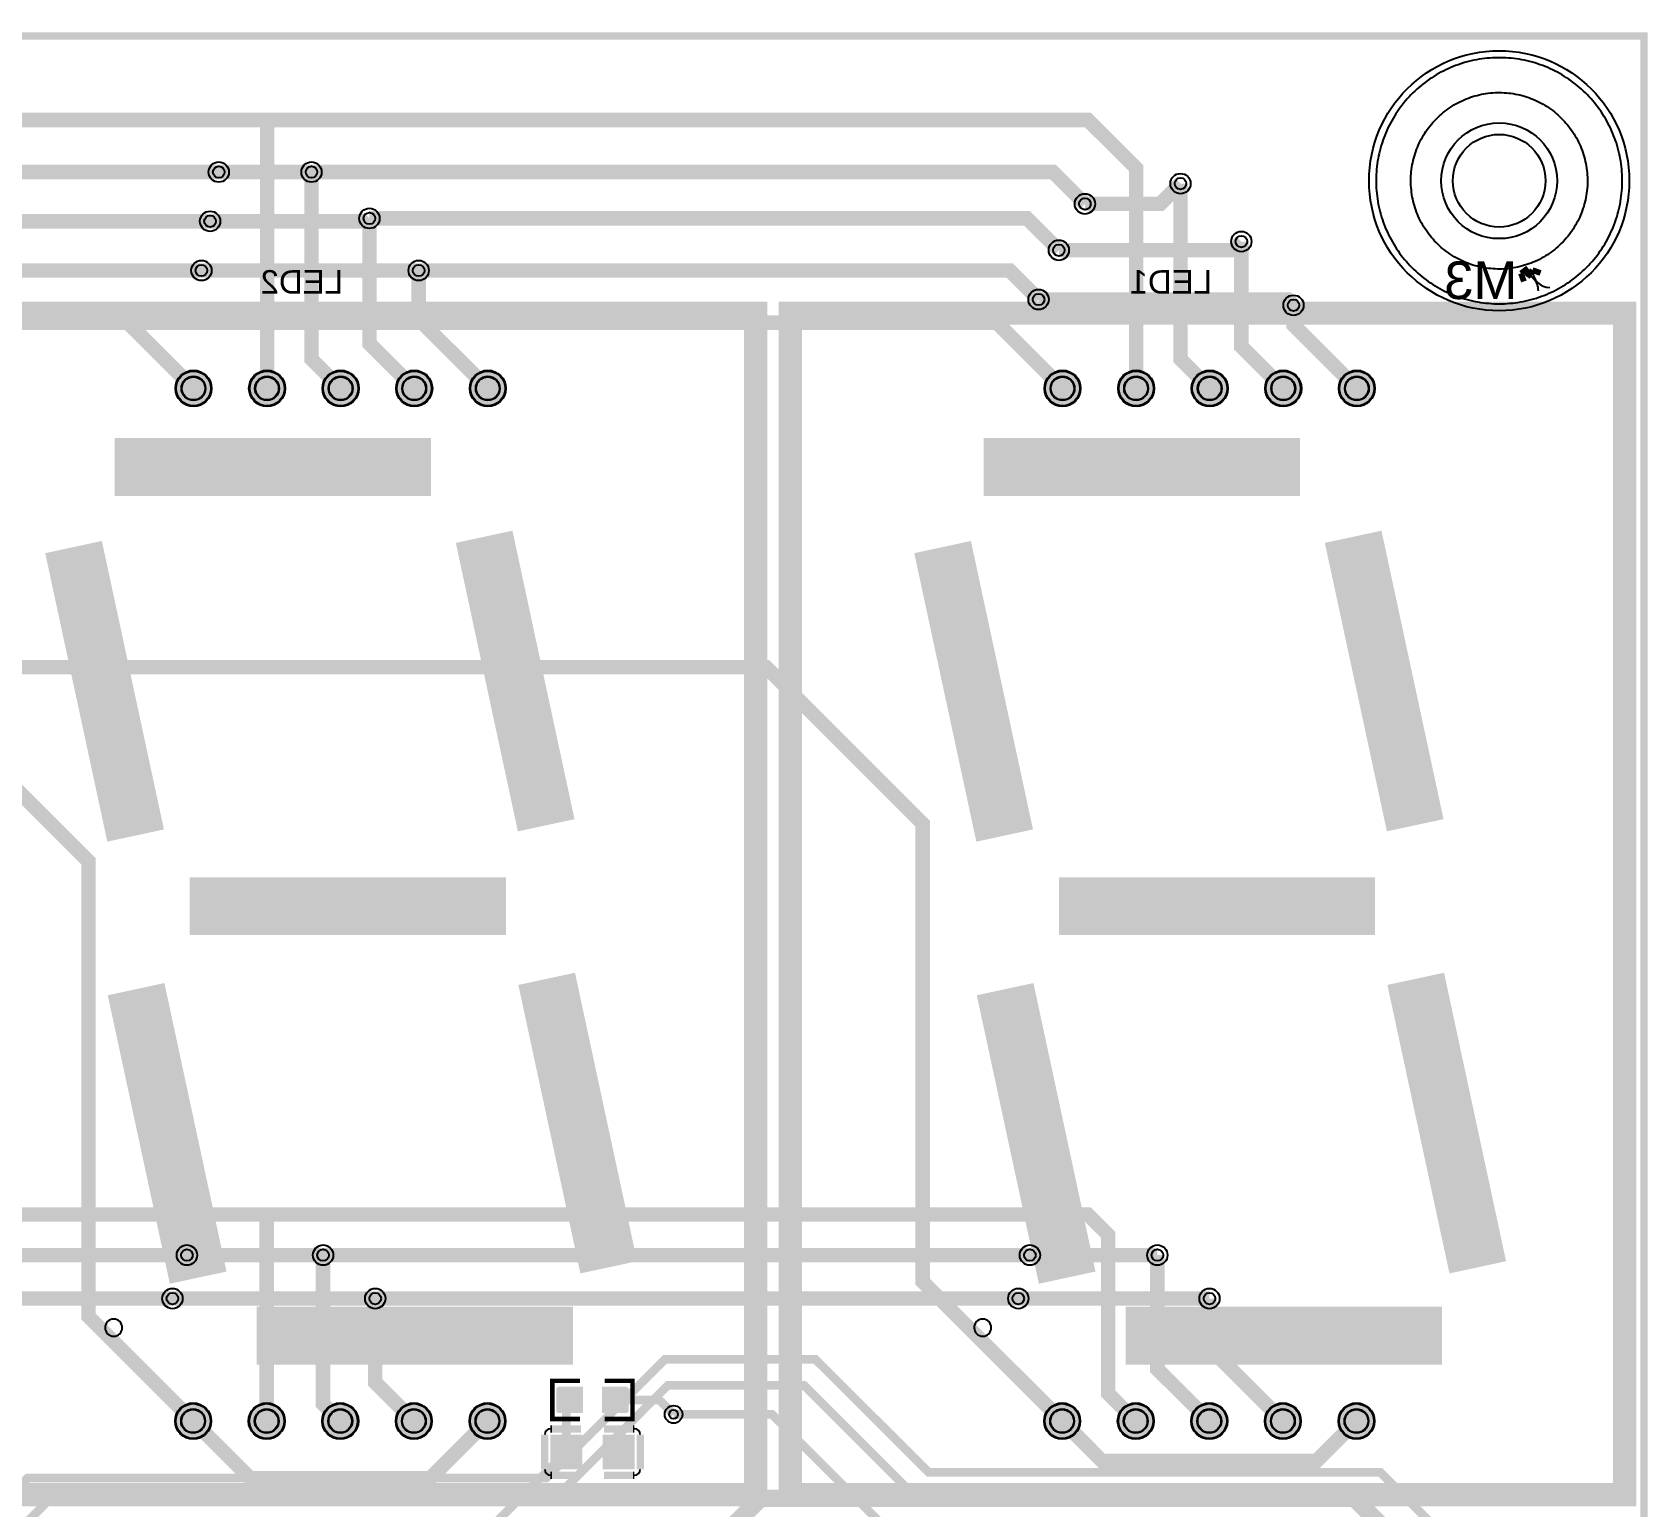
# Model space of a CAD drawing. Header units: millimetres. Extents: x -6 to 120, y -1 to 100.
# Drawn here: x 64.4 to 120.1, y 49.2 to 100.1 of the extents above; entities that cross this region are included whole.
import ezdxf

# ---------------------------------------------------------------- set-up
doc = ezdxf.new("R2010")
doc.units = ezdxf.units.MM
for name, color, linetype, true_color in [('BoardOutLine', 7, 'Continuous', 0xff00ff), ('BottomLayer', 7, 'Continuous', 0x0000ff), ('BottomSilkLayer', 7, 'Continuous', 0x66cc33), ('BottomSolderMaskLayer', 7, 'Continuous', 0xaa00ff), ('Hole', 7, 'Continuous', 0x222222), ('Multi-Layer', 7, 'Continuous', 0xc0c0c0), ('TopLayer', 7, 'Continuous', 0xff0000), ('TopPasteMaskLayer', 7, 'Continuous', 0x808080), ('TopSilkLayer', 7, 'Continuous', 0xffcc00), ('TopSolderMaskLayer', 7, 'Continuous', 0x800080)]:
    doc.layers.add(name, color=color, linetype=linetype, true_color=true_color)
doc.styles.get("Standard").update_dxf_attribs({"font": 'arial.ttf'})

msp = doc.modelspace()

# ---------------------------------------------------------------- hatches: boundary and pattern name
at = {"layer": 'BottomSolderMaskLayer'}
for points in [[(69.301, 87.83, 1), (70.552, 87.83, 1)], [(71.841, 87.83, 1), (73.092, 87.83, 1)], [(74.381, 87.83, 1), (75.632, 87.83, 1)], [(76.921, 87.83, 1), (78.172, 87.83, 1)], [(79.461, 87.83, 1), (80.712, 87.83, 1)], [(99.301, 87.83, 1), (100.552, 87.83, 1)], [(101.841, 87.83, 1), (103.092, 87.83, 1)], [(104.381, 87.83, 1), (105.632, 87.83, 1)], [(106.921, 87.83, 1), (108.172, 87.83, 1)], [(109.461, 87.83, 1), (110.712, 87.83, 1)], [(69.288, 52.17, 1), (70.539, 52.17, 1)], [(71.828, 52.17, 1), (73.079, 52.17, 1)], [(74.368, 52.17, 1), (75.619, 52.17, 1)], [(76.908, 52.17, 1), (78.159, 52.17, 1)], [(79.448, 52.17, 1), (80.699, 52.17, 1)], [(99.288, 52.17, 1), (100.539, 52.17, 1)], [(101.828, 52.17, 1), (103.079, 52.17, 1)], [(104.368, 52.17, 1), (105.619, 52.17, 1)], [(106.908, 52.17, 1), (108.159, 52.17, 1)], [(109.448, 52.17, 1), (110.699, 52.17, 1)]]:
    msp.add_hatch(color=256, dxfattribs=at).paths.add_polyline_path(points)
at = {"layer": 'Multi-Layer'}
for points in [[(69.327, 87.83, 1), (70.527, 87.83, 1)], [(71.867, 87.83, 1), (73.067, 87.83, 1)], [(74.407, 87.83, 1), (75.607, 87.83, 1)], [(76.947, 87.83, 1), (78.147, 87.83, 1)], [(79.487, 87.83, 1), (80.687, 87.83, 1)], [(99.327, 87.83, 1), (100.527, 87.83, 1)], [(101.867, 87.83, 1), (103.067, 87.83, 1)], [(104.407, 87.83, 1), (105.607, 87.83, 1)], [(106.947, 87.83, 1), (108.147, 87.83, 1)], [(109.487, 87.83, 1), (110.687, 87.83, 1)], [(69.314, 52.17, 1), (70.514, 52.17, 1)], [(71.854, 52.17, 1), (73.054, 52.17, 1)], [(74.394, 52.17, 1), (75.594, 52.17, 1)], [(76.934, 52.17, 1), (78.134, 52.17, 1)], [(79.474, 52.17, 1), (80.674, 52.17, 1)], [(99.314, 52.17, 1), (100.514, 52.17, 1)], [(101.854, 52.17, 1), (103.054, 52.17, 1)], [(104.394, 52.17, 1), (105.594, 52.17, 1)], [(106.934, 52.17, 1), (108.134, 52.17, 1)], [(109.474, 52.17, 1), (110.674, 52.17, 1)]]:
    msp.add_hatch(color=256, dxfattribs=at).paths.add_polyline_path(points)
at = {"layer": 'TopLayer'}
for points in [[(83.35, 52.468), (83.35, 53.332), (82.544, 53.332), (82.544, 52.468)], [(84.05, 52.468), (84.05, 53.332), (84.857, 53.332), (84.857, 52.468)], [(83.3, 50.55), (82.3, 50.55), (82.3, 51.65), (83.3, 51.65)], [(85.1, 50.55), (84.1, 50.55), (84.1, 51.65), (85.1, 51.65)]]:
    msp.add_hatch(color=256, dxfattribs=at).paths.add_polyline_path(points)
at = {"layer": 'TopPasteMaskLayer'}
for points in [[(83.345, 53.3), (83.345, 53.072), (82.965, 53.072), (82.965, 52.742), (83.345, 52.742), (83.345, 52.5), (83.295, 52.45), (82.505, 52.45), (82.455, 52.5), (82.455, 53.3), (82.505, 53.35), (83.295, 53.35)], [(84.895, 53.35), (84.095, 53.35), (84.045, 53.3), (84.045, 53.072), (84.415, 53.072), (84.415, 52.742), (84.045, 52.742), (84.045, 52.5), (84.095, 52.45), (84.895, 52.45), (84.945, 52.5), (84.945, 53.3)], [(83.3, 50.55), (82.3, 50.55), (82.3, 51.65), (83.3, 51.65)], [(85.1, 50.55), (84.1, 50.55), (84.1, 51.65), (85.1, 51.65)]]:
    msp.add_hatch(color=256, dxfattribs=at).paths.add_polyline_path(points)
at = {"layer": 'TopSolderMaskLayer'}
for points in [[(69.301, 87.83, 1), (70.552, 87.83, 1)], [(71.841, 87.83, 1), (73.092, 87.83, 1)], [(74.381, 87.83, 1), (75.632, 87.83, 1)], [(76.921, 87.83, 1), (78.172, 87.83, 1)], [(79.461, 87.83, 1), (80.712, 87.83, 1)], [(99.301, 87.83, 1), (100.552, 87.83, 1)], [(101.841, 87.83, 1), (103.092, 87.83, 1)], [(104.381, 87.83, 1), (105.632, 87.83, 1)], [(106.921, 87.83, 1), (108.172, 87.83, 1)], [(109.461, 87.83, 1), (110.712, 87.83, 1)], [(83.376, 52.443), (83.376, 53.358), (82.518, 53.358), (82.518, 52.443)], [(84.025, 52.443), (84.025, 53.358), (84.882, 53.358), (84.882, 52.443)], [(69.288, 52.17, 1), (70.539, 52.17, 1)], [(71.828, 52.17, 1), (73.079, 52.17, 1)], [(74.368, 52.17, 1), (75.619, 52.17, 1)], [(76.908, 52.17, 1), (78.159, 52.17, 1)], [(79.448, 52.17, 1), (80.699, 52.17, 1)], [(99.288, 52.17, 1), (100.539, 52.17, 1)], [(101.828, 52.17, 1), (103.079, 52.17, 1)], [(104.368, 52.17, 1), (105.619, 52.17, 1)], [(106.908, 52.17, 1), (108.159, 52.17, 1)], [(109.448, 52.17, 1), (110.699, 52.17, 1)], [(83.351, 50.499), (82.249, 50.499), (82.249, 51.701), (83.351, 51.701)], [(85.151, 50.499), (84.049, 50.499), (84.049, 51.701), (85.151, 51.701)]]:
    msp.add_hatch(color=256, dxfattribs=at).paths.add_polyline_path(points)

# ---------------------------------------------------------------- linework, layer by layer
at = {"layer": 'BoardOutLine', "const_width": 0.254}
msp.add_lwpolyline([(0, 99.999), (120, 99.999), (120, -0.001), (0, -0.001)], dxfattribs=at)
at = {"layer": 'BottomLayer'}
for points in [[(115.002, 90.75), (115.095, 90.751), (115.188, 90.754), (115.281, 90.759), (115.373, 90.767), (115.466, 90.776), (115.558, 90.787), (115.65, 90.8), (115.742, 90.815), (115.834, 90.833), (115.925, 90.852), (116.015, 90.873), (116.105, 90.896), (116.195, 90.922), (116.284, 90.949), (116.372, 90.978), (116.46, 91.009), (116.547, 91.042), (116.633, 91.076), (116.719, 91.113), (116.803, 91.152), (116.887, 91.192), (116.97, 91.234), (117.052, 91.278), (117.133, 91.324), (117.213, 91.372), (117.292, 91.421), (117.37, 91.472), (117.446, 91.525), (117.522, 91.579), (117.596, 91.635), (117.669, 91.693), (117.741, 91.752), (117.811, 91.813), (117.88, 91.875), (117.948, 91.939), (118.014, 92.004), (118.079, 92.071), (118.143, 92.139), (118.205, 92.208), (118.265, 92.279), (118.324, 92.351), (118.381, 92.424), (118.436, 92.499), (118.49, 92.575), (118.543, 92.652), (118.593, 92.73), (118.642, 92.809), (118.689, 92.889), (118.734, 92.971), (118.778, 93.053), (118.82, 93.136), (118.86, 93.22), (118.898, 93.305), (118.934, 93.391), (118.968, 93.477), (119, 93.564), (119.031, 93.652), (119.059, 93.741), (119.086, 93.83), (119.111, 93.92), (119.133, 94.01), (119.154, 94.101), (119.173, 94.192), (119.189, 94.283), (119.204, 94.375), (119.217, 94.467), (119.227, 94.56), (119.236, 94.652), (119.243, 94.745), (119.247, 94.838), (119.25, 94.931), (119.25, 95.024), (119.249, 95.117), (119.245, 95.21), (119.24, 95.303), (119.232, 95.396), (119.222, 95.488), (119.211, 95.581), (119.197, 95.673), (119.181, 95.764), (119.163, 95.856), (119.144, 95.946), (119.122, 96.037), (119.098, 96.127), (119.073, 96.216), (119.045, 96.305), (119.016, 96.393), (118.984, 96.481), (118.951, 96.568), (118.915, 96.654), (118.878, 96.739), (118.839, 96.824), (118.798, 96.907), (118.756, 96.99), (118.711, 97.072), (118.665, 97.152), (118.617, 97.232), (118.567, 97.311), (118.516, 97.388), (118.463, 97.465), (118.408, 97.54), (118.352, 97.614), (118.294, 97.687), (118.234, 97.758), (118.173, 97.828), (118.11, 97.897), (118.046, 97.964), (117.981, 98.03), (117.914, 98.095), (117.845, 98.158), (117.775, 98.219), (117.704, 98.279), (117.632, 98.338), (117.558, 98.394), (117.483, 98.45), (117.407, 98.503), (117.33, 98.555), (117.251, 98.605), (117.172, 98.654), (117.092, 98.7), (117.01, 98.745), (116.928, 98.788), (116.844, 98.829), (116.76, 98.869), (116.675, 98.906), (116.589, 98.942), (116.502, 98.976), (116.415, 99.008), (116.327, 99.038), (116.238, 99.066), (116.149, 99.092), (116.059, 99.116), (115.969, 99.138), (115.878, 99.159), (115.787, 99.177), (115.695, 99.193), (115.603, 99.207), (115.511, 99.219), (115.418, 99.23), (115.326, 99.238), (115.233, 99.244), (115.14, 99.248), (115.047, 99.25), (114.954, 99.25), (114.861, 99.248), (114.768, 99.244), (114.675, 99.238), (114.582, 99.23), (114.49, 99.219), (114.398, 99.207), (114.306, 99.193), (114.214, 99.177), (114.123, 99.159), (114.032, 99.138), (113.942, 99.116), (113.852, 99.092), (113.763, 99.066), (113.674, 99.038), (113.586, 99.008), (113.498, 98.976), (113.412, 98.942), (113.326, 98.906), (113.241, 98.869), (113.157, 98.829), (113.073, 98.788), (112.991, 98.745), (112.909, 98.7), (112.829, 98.654), (112.749, 98.605), (112.671, 98.555), (112.594, 98.503), (112.518, 98.45), (112.443, 98.394), (112.369, 98.338), (112.297, 98.279), (112.225, 98.219), (112.156, 98.158), (112.087, 98.095), (112.02, 98.03), (111.955, 97.964), (111.89, 97.897), (111.828, 97.828), (111.767, 97.758), (111.707, 97.687), (111.649, 97.614), (111.593, 97.54), (111.538, 97.465), (111.485, 97.388), (111.433, 97.311), (111.384, 97.232), (111.336, 97.152), (111.289, 97.072), (111.245, 96.99), (111.202, 96.907), (111.161, 96.824), (111.122, 96.739), (111.085, 96.654), (111.05, 96.568), (111.017, 96.481), (110.985, 96.393), (110.956, 96.305), (110.928, 96.216), (110.902, 96.127), (110.879, 96.037), (110.857, 95.946), (110.837, 95.856), (110.82, 95.764), (110.804, 95.673), (110.79, 95.581), (110.778, 95.488), (110.769, 95.396), (110.761, 95.303), (110.756, 95.21), (110.752, 95.117), (110.75, 95.024), (110.751, 94.931), (110.753, 94.838), (110.758, 94.745), (110.765, 94.652), (110.773, 94.56), (110.784, 94.467), (110.797, 94.375), (110.811, 94.283), (110.828, 94.192), (110.847, 94.101), (110.867, 94.01), (110.89, 93.92), (110.915, 93.83), (110.941, 93.741), (110.97, 93.652), (111, 93.564), (111.033, 93.477), (111.067, 93.391), (111.103, 93.305), (111.141, 93.22), (111.181, 93.136), (111.223, 93.053), (111.266, 92.971), (111.312, 92.889), (111.359, 92.809), (111.408, 92.73), (111.458, 92.652), (111.51, 92.575), (111.564, 92.499), (111.62, 92.424), (111.677, 92.351), (111.736, 92.279), (111.796, 92.208), (111.858, 92.139), (111.921, 92.071), (111.986, 92.004), (112.053, 91.939), (112.12, 91.875), (112.189, 91.813), (112.26, 91.752), (112.332, 91.693), (112.405, 91.635), (112.479, 91.579), (112.554, 91.525), (112.631, 91.472), (112.709, 91.421), (112.788, 91.372), (112.868, 91.324), (112.949, 91.278), (113.031, 91.234), (113.114, 91.192), (113.197, 91.152), (113.282, 91.113), (113.368, 91.076), (113.454, 91.042), (113.541, 91.009), (113.629, 90.978), (113.717, 90.949), (113.806, 90.922), (113.896, 90.896), (113.986, 90.873), (114.076, 90.852), (114.167, 90.833), (114.259, 90.815), (114.35, 90.8), (114.442, 90.787), (114.535, 90.776), (114.627, 90.767), (114.72, 90.759), (114.813, 90.754), (114.906, 90.751), (114.999, 90.75)], [(111.951, 94.997), (111.952, 95.076), (111.955, 95.154), (111.96, 95.233), (111.967, 95.311), (111.976, 95.39), (111.987, 95.468), (112.001, 95.545), (112.016, 95.623), (112.033, 95.7), (112.052, 95.776), (112.073, 95.852), (112.096, 95.927), (112.121, 96.002), (112.148, 96.076), (112.177, 96.149), (112.208, 96.222), (112.24, 96.293), (112.275, 96.364), (112.311, 96.434), (112.349, 96.503), (112.389, 96.571), (112.43, 96.638), (112.474, 96.704), (112.518, 96.769), (112.565, 96.832), (112.613, 96.894), (112.663, 96.956), (112.714, 97.015), (112.767, 97.074), (112.822, 97.131), (112.878, 97.186), (112.935, 97.24), (112.993, 97.293), (113.053, 97.344), (113.115, 97.393), (113.177, 97.441), (113.241, 97.488), (113.306, 97.532), (113.372, 97.575), (113.439, 97.616), (113.507, 97.656), (113.576, 97.693), (113.647, 97.729), (113.718, 97.763), (113.789, 97.796), (113.862, 97.826), (113.936, 97.854), (114.01, 97.881), (114.085, 97.906), (114.16, 97.928), (114.236, 97.949), (114.313, 97.968), (114.39, 97.985), (114.467, 97.999), (114.545, 98.012), (114.623, 98.023), (114.701, 98.032), (114.779, 98.038), (114.858, 98.043), (114.937, 98.046), (115.016, 98.046), (115.094, 98.045), (115.173, 98.041), (115.252, 98.036), (115.33, 98.028), (115.408, 98.019), (115.486, 98.007), (115.564, 97.994), (115.641, 97.978), (115.718, 97.961), (115.794, 97.941), (115.87, 97.92), (115.945, 97.896), (116.02, 97.871), (116.093, 97.844), (116.167, 97.814), (116.239, 97.783), (116.311, 97.75), (116.381, 97.716), (116.451, 97.679), (116.52, 97.641), (116.588, 97.601), (116.654, 97.559), (116.72, 97.515), (116.784, 97.47), (116.848, 97.423), (116.91, 97.374), (116.971, 97.324), (117.03, 97.273), (117.088, 97.219), (117.145, 97.165), (117.2, 97.109), (117.254, 97.051), (117.306, 96.992), (117.357, 96.932), (117.406, 96.871), (117.454, 96.808), (117.5, 96.744), (117.544, 96.679), (117.587, 96.612), (117.627, 96.545), (117.667, 96.477), (117.704, 96.407), (117.739, 96.337), (117.773, 96.266), (117.805, 96.194), (117.835, 96.121), (117.863, 96.047), (117.889, 95.973), (117.913, 95.898), (117.936, 95.822), (117.956, 95.746), (117.974, 95.67), (117.991, 95.593), (118.005, 95.515), (118.018, 95.437), (118.028, 95.359), (118.036, 95.281), (118.043, 95.203), (118.047, 95.124), (118.049, 95.045), (118.049, 94.966), (118.047, 94.887), (118.044, 94.809), (118.038, 94.73), (118.03, 94.651), (118.02, 94.573), (118.008, 94.495), (117.993, 94.418), (117.977, 94.34), (117.959, 94.264), (117.939, 94.187), (117.917, 94.112), (117.893, 94.036), (117.868, 93.962), (117.84, 93.888), (117.81, 93.815), (117.779, 93.743), (117.745, 93.671), (117.71, 93.601), (117.673, 93.531), (117.634, 93.463), (117.593, 93.395), (117.551, 93.328), (117.507, 93.263), (117.461, 93.199), (117.414, 93.136), (117.365, 93.074), (117.314, 93.013), (117.262, 92.954), (117.208, 92.896), (117.153, 92.84), (117.097, 92.785), (117.039, 92.732), (116.979, 92.68), (116.919, 92.629), (116.857, 92.58), (116.793, 92.533), (116.729, 92.488), (116.664, 92.444), (116.597, 92.402), (116.529, 92.361), (116.46, 92.323), (116.391, 92.286), (116.32, 92.251), (116.248, 92.217), (116.176, 92.186), (116.103, 92.157), (116.029, 92.129), (115.954, 92.103), (115.879, 92.08), (115.803, 92.058), (115.727, 92.038), (115.65, 92.02), (115.573, 92.004), (115.495, 91.991), (115.417, 91.979), (115.339, 91.969), (115.261, 91.961), (115.182, 91.956), (115.103, 91.952), (115.024, 91.95), (114.945, 91.951), (114.867, 91.953), (114.788, 91.958), (114.709, 91.964), (114.631, 91.973), (114.553, 91.983), (114.475, 91.996), (114.397, 92.01), (114.32, 92.027), (114.244, 92.046), (114.167, 92.066), (114.092, 92.089), (114.017, 92.113), (113.943, 92.14), (113.869, 92.168), (113.796, 92.198), (113.724, 92.23), (113.653, 92.264), (113.583, 92.3), (113.513, 92.337), (113.445, 92.377), (113.377, 92.418), (113.311, 92.461), (113.246, 92.505), (113.182, 92.551), (113.12, 92.599), (113.058, 92.649), (112.998, 92.7), (112.939, 92.752), (112.882, 92.806), (112.826, 92.862), (112.771, 92.919), (112.718, 92.977), (112.667, 93.037), (112.617, 93.098), (112.568, 93.16), (112.521, 93.224), (112.476, 93.288), (112.433, 93.354), (112.391, 93.421), (112.351, 93.489), (112.313, 93.558), (112.277, 93.628), (112.242, 93.699), (112.209, 93.771), (112.179, 93.843), (112.15, 93.917), (112.123, 93.991), (112.097, 94.066), (112.074, 94.141), (112.053, 94.217), (112.034, 94.294), (112.017, 94.37), (112.001, 94.448), (111.988, 94.526), (111.977, 94.604), (111.968, 94.682), (111.96, 94.761), (111.955, 94.839), (111.952, 94.918), (111.951, 94.997)]]:
    msp.add_lwpolyline(points, close=True, dxfattribs=at)
for points, const_width in [([(70.8, 95.3), (74, 95.3)], 0.5), ([(100.7, 94.2), (103.3, 94.2), (104, 94.9)], 0.5), ([(70.5, 93.6), (75.9, 93.6), (76, 93.7)], 0.5), ([(99.8, 92.6), (105.8, 92.6), (106.1, 92.9)], 0.5), ([(70.2, 91.9), (77.7, 91.9), (77.7, 91.9)], 0.5), ([(99.1, 90.9), (107.7, 90.9), (107.9, 90.7)], 0.5), ([(38.5, 90.1), (67.657, 90.1), (69.927, 87.83)], 0.5), ([(67.657, 90.1), (97.657, 90.1), (99.927, 87.83)], 0.5), ([(32.5, 78.2), (89.7, 78.2), (95.1, 72.8), (95.1, 56.983), (99.914, 52.17)], 0.5), ([(28, 76.7), (61.1, 76.7), (66.3, 71.5), (66.3, 55.783), (69.914, 52.17)], 0.5), ([(69.7, 57.9), (74.4, 57.9)], 0.5), ([(98.8, 57.9), (103.2, 57.9)], 0.5), ([(69.2, 56.4), (76.2, 56.4)], 0.5), ([(98.4, 56.4), (105, 56.4)], 0.5), ([(13.701, 39.801), (25.7, 27.799), (60.899, 27.799), (62.799, 29.699), (62.799, 48.8), (64.199, 50.2), (82.101, 50.2), (86.2, 54.299), (91.4, 54.299), (95.301, 50.4), (110.899, 50.4), (112.799, 48.501), (112.799, 26.1)], 0.3), ([(63.701, 29.4), (63.701, 48.201), (64.9, 49.4), (82.301, 49.4), (86.299, 53.4), (91.001, 53.4), (94.801, 49.6), (110.099, 49.6), (111.4, 48.3), (111.4, 37.5), (109.299, 35.399), (96.299, 35.399)], 0.3), ([(86.5, 52.399), (89.901, 52.399), (93.599, 48.701), (93.599, 47.551), (93.65, 47.5)], 0.3)]:
    msp.add_lwpolyline(points, dxfattribs=dict(at, const_width=const_width))
at = {"layer": 'BottomSilkLayer'}
for points, const_width in [([(115.754, 91.803), (115.994, 91.983)], 0.2), ([(115.754, 91.803), (115.854, 91.523)], 0.2), ([(67.209, 85.118), (78.128, 85.118)], 2), ([(97.209, 85.118), (108.128, 85.118)], 2), ([(82.102, 72.743), (79.96, 82.705)], 2), ([(112.102, 72.743), (109.96, 82.705)], 2), ([(67.929, 72.388), (65.786, 82.35)], 2), ([(97.929, 72.388), (95.786, 82.35)], 2), ([(69.799, 69.949), (80.719, 69.949)], 2), ([(99.8, 69.949), (110.719, 69.949)], 2), ([(70.088, 57.122), (67.945, 67.084)], 2), ([(84.261, 57.478), (82.119, 67.44)], 2), ([(100.088, 57.122), (97.945, 67.084)], 2), ([(114.261, 57.478), (112.119, 67.44)], 2), ([(72.111, 55.121), (83.03, 55.121)], 2), ([(102.111, 55.121), (113.03, 55.121)], 2)]:
    msp.add_lwpolyline(points, dxfattribs=dict(at, const_width=const_width))
at = {"layer": 'BottomSilkLayer', "const_width": 0.8}
for points in [[(60.532, 90.427), (89.332, 90.427), (89.332, 49.627), (60.532, 49.627), (60.532, 90.427)], [(90.532, 90.427), (119.332, 90.427), (119.332, 49.627), (90.532, 49.627), (90.532, 90.427)]]:
    msp.add_lwpolyline(points, close=True, dxfattribs=at)
at = {"layer": 'BottomSilkLayer'}
msp.add_circle((115, 95), 4.49, dxfattribs=at)
for centre, radius, start, end in [((115.754, 91.203), 0.6, 359.9951, 90), ((67.172, 55.396), 0.296, 90.7375, 89.2625), ((97.172, 55.396), 0.296, 90.7375, 89.2625)]:
    msp.add_arc(centre, radius, start, end, dxfattribs=at)
at = {"layer": 'BottomSolderMaskLayer'}
for centre, radius in [((115, 95), 2), ((69.927, 87.83), 0.625), ((69.926, 87.83), 0.417), ((72.467, 87.83), 0.625), ((72.466, 87.83), 0.417), ((75.007, 87.83), 0.625), ((75.007, 87.83), 0.417), ((77.547, 87.83), 0.625), ((77.547, 87.83), 0.417), ((80.087, 87.83), 0.625), ((80.087, 87.83), 0.417), ((99.927, 87.83), 0.625), ((99.927, 87.83), 0.417), ((102.467, 87.83), 0.625), ((102.467, 87.83), 0.417), ((105.007, 87.83), 0.625), ((105.007, 87.83), 0.417), ((107.547, 87.83), 0.625), ((107.547, 87.83), 0.417), ((110.087, 87.83), 0.625), ((110.087, 87.83), 0.417), ((69.914, 52.17), 0.625), ((69.914, 52.17), 0.417), ((72.454, 52.17), 0.625), ((72.454, 52.17), 0.417), ((74.994, 52.17), 0.625), ((74.994, 52.17), 0.417), ((77.534, 52.17), 0.625), ((77.534, 52.17), 0.417), ((80.074, 52.17), 0.625), ((80.074, 52.17), 0.417), ((99.914, 52.17), 0.625), ((99.914, 52.17), 0.417), ((102.454, 52.17), 0.625), ((102.454, 52.17), 0.417), ((104.994, 52.17), 0.625), ((104.994, 52.17), 0.417), ((107.534, 52.17), 0.625), ((107.534, 52.17), 0.417), ((110.074, 52.17), 0.625), ((110.074, 52.17), 0.417)]:
    msp.add_circle(centre, radius, dxfattribs=at)
at = {"layer": 'Hole'}
for centre, radius in [((70.8, 95.3), 0.2), ((74, 95.3), 0.2), ((104, 94.9), 0.2), ((100.7, 94.2), 0.2), ((70.5, 93.6), 0.2), ((76, 93.7), 0.2), ((99.8, 92.6), 0.2), ((106.1, 92.9), 0.2), ((70.2, 91.9), 0.2), ((77.7, 91.9), 0.2), ((99.1, 90.9), 0.2), ((107.9, 90.7), 0.2), ((69.7, 57.9), 0.2), ((74.4, 57.9), 0.2), ((98.8, 57.9), 0.2), ((103.2, 57.9), 0.2), ((69.2, 56.4), 0.2), ((76.2, 56.4), 0.2), ((98.4, 56.4), 0.2), ((105, 56.4), 0.2), ((86.5, 52.4), 0.152)]:
    msp.add_circle(centre, radius, dxfattribs=at)
at = {"layer": 'Multi-Layer'}
for centre, radius in [((115, 95), 1.6), ((70.8, 95.3), 0.35), ((74, 95.3), 0.35), ((104, 94.9), 0.35), ((100.7, 94.2), 0.35), ((70.5, 93.6), 0.35), ((76, 93.7), 0.35), ((106.1, 92.9), 0.35), ((99.8, 92.6), 0.35), ((70.2, 91.9), 0.35), ((77.7, 91.9), 0.35), ((99.1, 90.9), 0.35), ((107.9, 90.7), 0.35), ((69.927, 87.83), 0.6), ((69.926, 87.83), 0.4), ((72.467, 87.83), 0.6), ((72.466, 87.83), 0.4), ((75.007, 87.83), 0.6), ((75.007, 87.83), 0.4), ((77.547, 87.83), 0.6), ((77.547, 87.83), 0.4), ((80.087, 87.83), 0.6), ((80.087, 87.83), 0.4), ((99.927, 87.83), 0.6), ((99.927, 87.83), 0.4), ((102.467, 87.83), 0.6), ((102.467, 87.83), 0.4), ((105.007, 87.83), 0.6), ((105.007, 87.83), 0.4), ((107.547, 87.83), 0.6), ((107.547, 87.83), 0.4), ((110.087, 87.83), 0.6), ((110.087, 87.83), 0.4), ((69.7, 57.9), 0.35), ((74.4, 57.9), 0.35), ((98.8, 57.9), 0.35), ((103.2, 57.9), 0.35), ((69.2, 56.4), 0.35), ((76.2, 56.4), 0.35), ((98.4, 56.4), 0.35), ((105, 56.4), 0.35), ((69.914, 52.17), 0.6), ((69.914, 52.17), 0.4), ((72.454, 52.17), 0.6), ((72.454, 52.17), 0.4), ((74.994, 52.17), 0.6), ((74.994, 52.17), 0.4), ((77.534, 52.17), 0.6), ((77.534, 52.17), 0.4), ((80.074, 52.17), 0.6), ((80.074, 52.17), 0.4), ((86.5, 52.4), 0.305), ((99.914, 52.17), 0.6), ((99.914, 52.17), 0.4), ((102.454, 52.17), 0.6), ((102.454, 52.17), 0.4), ((104.994, 52.17), 0.6), ((104.994, 52.17), 0.4), ((107.534, 52.17), 0.6), ((107.534, 52.17), 0.4), ((110.074, 52.17), 0.6), ((110.074, 52.17), 0.4)]:
    msp.add_circle(centre, radius, dxfattribs=at)
at = {"layer": 'TopLayer'}
for points in [[(115.002, 90.75), (115.095, 90.751), (115.188, 90.754), (115.281, 90.759), (115.373, 90.767), (115.466, 90.776), (115.558, 90.787), (115.65, 90.8), (115.742, 90.815), (115.834, 90.833), (115.925, 90.852), (116.015, 90.873), (116.105, 90.896), (116.195, 90.922), (116.284, 90.949), (116.372, 90.978), (116.46, 91.009), (116.547, 91.042), (116.633, 91.076), (116.719, 91.113), (116.803, 91.152), (116.887, 91.192), (116.97, 91.234), (117.052, 91.278), (117.133, 91.324), (117.213, 91.372), (117.292, 91.421), (117.37, 91.472), (117.446, 91.525), (117.522, 91.579), (117.596, 91.635), (117.669, 91.693), (117.741, 91.752), (117.811, 91.813), (117.88, 91.875), (117.948, 91.939), (118.014, 92.004), (118.079, 92.071), (118.143, 92.139), (118.205, 92.208), (118.265, 92.279), (118.324, 92.351), (118.381, 92.424), (118.436, 92.499), (118.49, 92.575), (118.543, 92.652), (118.593, 92.73), (118.642, 92.809), (118.689, 92.889), (118.734, 92.971), (118.778, 93.053), (118.82, 93.136), (118.86, 93.22), (118.898, 93.305), (118.934, 93.391), (118.968, 93.477), (119, 93.564), (119.031, 93.652), (119.059, 93.741), (119.086, 93.83), (119.111, 93.92), (119.133, 94.01), (119.154, 94.101), (119.173, 94.192), (119.189, 94.283), (119.204, 94.375), (119.217, 94.467), (119.227, 94.56), (119.236, 94.652), (119.243, 94.745), (119.247, 94.838), (119.25, 94.931), (119.25, 95.024), (119.249, 95.117), (119.245, 95.21), (119.24, 95.303), (119.232, 95.396), (119.222, 95.488), (119.211, 95.581), (119.197, 95.673), (119.181, 95.764), (119.163, 95.856), (119.144, 95.946), (119.122, 96.037), (119.098, 96.127), (119.073, 96.216), (119.045, 96.305), (119.016, 96.393), (118.984, 96.481), (118.951, 96.568), (118.915, 96.654), (118.878, 96.739), (118.839, 96.824), (118.798, 96.907), (118.756, 96.99), (118.711, 97.072), (118.665, 97.152), (118.617, 97.232), (118.567, 97.311), (118.516, 97.388), (118.463, 97.465), (118.408, 97.54), (118.352, 97.614), (118.294, 97.687), (118.234, 97.758), (118.173, 97.828), (118.11, 97.897), (118.046, 97.964), (117.981, 98.03), (117.914, 98.095), (117.845, 98.158), (117.775, 98.219), (117.704, 98.279), (117.632, 98.338), (117.558, 98.394), (117.483, 98.45), (117.407, 98.503), (117.33, 98.555), (117.251, 98.605), (117.172, 98.654), (117.092, 98.7), (117.01, 98.745), (116.928, 98.788), (116.844, 98.829), (116.76, 98.869), (116.675, 98.906), (116.589, 98.942), (116.502, 98.976), (116.415, 99.008), (116.327, 99.038), (116.238, 99.066), (116.149, 99.092), (116.059, 99.116), (115.969, 99.138), (115.878, 99.159), (115.787, 99.177), (115.695, 99.193), (115.603, 99.207), (115.511, 99.219), (115.418, 99.23), (115.326, 99.238), (115.233, 99.244), (115.14, 99.248), (115.047, 99.25), (114.954, 99.25), (114.861, 99.248), (114.768, 99.244), (114.675, 99.238), (114.582, 99.23), (114.49, 99.219), (114.398, 99.207), (114.306, 99.193), (114.214, 99.177), (114.123, 99.159), (114.032, 99.138), (113.942, 99.116), (113.852, 99.092), (113.763, 99.066), (113.674, 99.038), (113.586, 99.008), (113.498, 98.976), (113.412, 98.942), (113.326, 98.906), (113.241, 98.869), (113.157, 98.829), (113.073, 98.788), (112.991, 98.745), (112.909, 98.7), (112.829, 98.654), (112.749, 98.605), (112.671, 98.555), (112.594, 98.503), (112.518, 98.45), (112.443, 98.394), (112.369, 98.338), (112.297, 98.279), (112.225, 98.219), (112.156, 98.158), (112.087, 98.095), (112.02, 98.03), (111.955, 97.964), (111.89, 97.897), (111.828, 97.828), (111.767, 97.758), (111.707, 97.687), (111.649, 97.614), (111.593, 97.54), (111.538, 97.465), (111.485, 97.388), (111.433, 97.311), (111.384, 97.232), (111.336, 97.152), (111.289, 97.072), (111.245, 96.99), (111.202, 96.907), (111.161, 96.824), (111.122, 96.739), (111.085, 96.654), (111.05, 96.568), (111.017, 96.481), (110.985, 96.393), (110.956, 96.305), (110.928, 96.216), (110.902, 96.127), (110.879, 96.037), (110.857, 95.946), (110.837, 95.856), (110.82, 95.764), (110.804, 95.673), (110.79, 95.581), (110.778, 95.488), (110.769, 95.396), (110.761, 95.303), (110.756, 95.21), (110.752, 95.117), (110.75, 95.024), (110.751, 94.931), (110.753, 94.838), (110.758, 94.745), (110.765, 94.652), (110.773, 94.56), (110.784, 94.467), (110.797, 94.375), (110.811, 94.283), (110.828, 94.192), (110.847, 94.101), (110.867, 94.01), (110.89, 93.92), (110.915, 93.83), (110.941, 93.741), (110.97, 93.652), (111, 93.564), (111.033, 93.477), (111.067, 93.391), (111.103, 93.305), (111.141, 93.22), (111.181, 93.136), (111.223, 93.053), (111.266, 92.971), (111.312, 92.889), (111.359, 92.809), (111.408, 92.73), (111.458, 92.652), (111.51, 92.575), (111.564, 92.499), (111.62, 92.424), (111.677, 92.351), (111.736, 92.279), (111.796, 92.208), (111.858, 92.139), (111.921, 92.071), (111.986, 92.004), (112.053, 91.939), (112.12, 91.875), (112.189, 91.813), (112.26, 91.752), (112.332, 91.693), (112.405, 91.635), (112.479, 91.579), (112.554, 91.525), (112.631, 91.472), (112.709, 91.421), (112.788, 91.372), (112.868, 91.324), (112.949, 91.278), (113.031, 91.234), (113.114, 91.192), (113.197, 91.152), (113.282, 91.113), (113.368, 91.076), (113.454, 91.042), (113.541, 91.009), (113.629, 90.978), (113.717, 90.949), (113.806, 90.922), (113.896, 90.896), (113.986, 90.873), (114.076, 90.852), (114.167, 90.833), (114.259, 90.815), (114.35, 90.8), (114.442, 90.787), (114.535, 90.776), (114.627, 90.767), (114.72, 90.759), (114.813, 90.754), (114.906, 90.751), (114.999, 90.75)], [(111.951, 94.997), (111.952, 95.076), (111.955, 95.154), (111.96, 95.233), (111.967, 95.311), (111.976, 95.39), (111.987, 95.468), (112.001, 95.545), (112.016, 95.623), (112.033, 95.7), (112.052, 95.776), (112.073, 95.852), (112.096, 95.927), (112.121, 96.002), (112.148, 96.076), (112.177, 96.149), (112.208, 96.222), (112.24, 96.293), (112.275, 96.364), (112.311, 96.434), (112.349, 96.503), (112.389, 96.571), (112.43, 96.638), (112.474, 96.704), (112.518, 96.769), (112.565, 96.832), (112.613, 96.894), (112.663, 96.956), (112.714, 97.015), (112.767, 97.074), (112.822, 97.131), (112.878, 97.186), (112.935, 97.24), (112.993, 97.293), (113.053, 97.344), (113.115, 97.393), (113.177, 97.441), (113.241, 97.488), (113.306, 97.532), (113.372, 97.575), (113.439, 97.616), (113.507, 97.656), (113.576, 97.693), (113.647, 97.729), (113.718, 97.763), (113.789, 97.796), (113.862, 97.826), (113.936, 97.854), (114.01, 97.881), (114.085, 97.906), (114.16, 97.928), (114.236, 97.949), (114.313, 97.968), (114.39, 97.985), (114.467, 97.999), (114.545, 98.012), (114.623, 98.023), (114.701, 98.032), (114.779, 98.038), (114.858, 98.043), (114.937, 98.046), (115.016, 98.046), (115.094, 98.045), (115.173, 98.041), (115.252, 98.036), (115.33, 98.028), (115.408, 98.019), (115.486, 98.007), (115.564, 97.994), (115.641, 97.978), (115.718, 97.961), (115.794, 97.941), (115.87, 97.92), (115.945, 97.896), (116.02, 97.871), (116.093, 97.844), (116.167, 97.814), (116.239, 97.783), (116.311, 97.75), (116.381, 97.716), (116.451, 97.679), (116.52, 97.641), (116.588, 97.601), (116.654, 97.559), (116.72, 97.515), (116.784, 97.47), (116.848, 97.423), (116.91, 97.374), (116.971, 97.324), (117.03, 97.273), (117.088, 97.219), (117.145, 97.165), (117.2, 97.109), (117.254, 97.051), (117.306, 96.992), (117.357, 96.932), (117.406, 96.871), (117.454, 96.808), (117.5, 96.744), (117.544, 96.679), (117.587, 96.612), (117.627, 96.545), (117.667, 96.477), (117.704, 96.407), (117.739, 96.337), (117.773, 96.266), (117.805, 96.194), (117.835, 96.121), (117.863, 96.047), (117.889, 95.973), (117.913, 95.898), (117.936, 95.822), (117.956, 95.746), (117.974, 95.67), (117.991, 95.593), (118.005, 95.515), (118.018, 95.437), (118.028, 95.359), (118.036, 95.281), (118.043, 95.203), (118.047, 95.124), (118.049, 95.045), (118.049, 94.966), (118.047, 94.887), (118.044, 94.809), (118.038, 94.73), (118.03, 94.651), (118.02, 94.573), (118.008, 94.495), (117.993, 94.418), (117.977, 94.34), (117.959, 94.264), (117.939, 94.187), (117.917, 94.112), (117.893, 94.036), (117.868, 93.962), (117.84, 93.888), (117.81, 93.815), (117.779, 93.743), (117.745, 93.671), (117.71, 93.601), (117.673, 93.531), (117.634, 93.463), (117.593, 93.395), (117.551, 93.328), (117.507, 93.263), (117.461, 93.199), (117.414, 93.136), (117.365, 93.074), (117.314, 93.013), (117.262, 92.954), (117.208, 92.896), (117.153, 92.84), (117.097, 92.785), (117.039, 92.732), (116.979, 92.68), (116.919, 92.629), (116.857, 92.58), (116.793, 92.533), (116.729, 92.488), (116.664, 92.444), (116.597, 92.402), (116.529, 92.361), (116.46, 92.323), (116.391, 92.286), (116.32, 92.251), (116.248, 92.217), (116.176, 92.186), (116.103, 92.157), (116.029, 92.129), (115.954, 92.103), (115.879, 92.08), (115.803, 92.058), (115.727, 92.038), (115.65, 92.02), (115.573, 92.004), (115.495, 91.991), (115.417, 91.979), (115.339, 91.969), (115.261, 91.961), (115.182, 91.956), (115.103, 91.952), (115.024, 91.95), (114.945, 91.951), (114.867, 91.953), (114.788, 91.958), (114.709, 91.964), (114.631, 91.973), (114.553, 91.983), (114.475, 91.996), (114.397, 92.01), (114.32, 92.027), (114.244, 92.046), (114.167, 92.066), (114.092, 92.089), (114.017, 92.113), (113.943, 92.14), (113.869, 92.168), (113.796, 92.198), (113.724, 92.23), (113.653, 92.264), (113.583, 92.3), (113.513, 92.337), (113.445, 92.377), (113.377, 92.418), (113.311, 92.461), (113.246, 92.505), (113.182, 92.551), (113.12, 92.599), (113.058, 92.649), (112.998, 92.7), (112.939, 92.752), (112.882, 92.806), (112.826, 92.862), (112.771, 92.919), (112.718, 92.977), (112.667, 93.037), (112.617, 93.098), (112.568, 93.16), (112.521, 93.224), (112.476, 93.288), (112.433, 93.354), (112.391, 93.421), (112.351, 93.489), (112.313, 93.558), (112.277, 93.628), (112.242, 93.699), (112.209, 93.771), (112.179, 93.843), (112.15, 93.917), (112.123, 93.991), (112.097, 94.066), (112.074, 94.141), (112.053, 94.217), (112.034, 94.294), (112.017, 94.37), (112.001, 94.448), (111.988, 94.526), (111.977, 94.604), (111.968, 94.682), (111.96, 94.761), (111.955, 94.839), (111.952, 94.918), (111.951, 94.997)]]:
    msp.add_lwpolyline(points, close=True, dxfattribs=at)
for points, const_width in [([(12.466, 87.83), (12.466, 94.667), (14.9, 97.1), (100.8, 97.1), (102.467, 95.434), (102.467, 87.83)], 0.5), ([(72.467, 87.83), (72.467, 97.1)], 0.5), ([(43.7, 95.3), (70.8, 95.3)], 0.5), ([(74, 95.3), (74, 88.837), (75.007, 87.83)], 0.5), ([(74, 95.3), (99.6, 95.3), (100.7, 94.2)], 0.5), ([(104, 94.9), (104, 88.837), (105.007, 87.83)], 0.5), ([(45.6, 93.7), (45.7, 93.6), (70.5, 93.6)], 0.5), ([(76, 93.7), (76, 89.377), (77.547, 87.83)], 0.5), ([(76, 93.7), (98.7, 93.7), (99.8, 92.6)], 0.5), ([(106.1, 92.9), (106.1, 89.277), (107.547, 87.83)], 0.5), ([(47.2, 91.9), (47.2, 91.9), (70.2, 91.9)], 0.5), ([(77.7, 91.9), (77.7, 90.217), (80.087, 87.83)], 0.5), ([(77.7, 91.9), (98.1, 91.9), (99.1, 90.9)], 0.5), ([(107.9, 90.7), (107.9, 90.017), (110.087, 87.83)], 0.5), ([(12.454, 52.17), (12.454, 57.754), (14, 59.3), (100.8, 59.3), (101.5, 58.6), (101.5, 53.123), (102.454, 52.17)], 0.5), ([(72.454, 52.17), (72.454, 59.3)], 0.5), ([(44, 57.9), (69.7, 57.9)], 0.5), ([(74.4, 57.9), (74.4, 52.763), (74.994, 52.17)], 0.5), ([(74.4, 57.9), (98.8, 57.9)], 0.5), ([(103.2, 57.9), (103.2, 53.963), (104.994, 52.17)], 0.5), ([(45.8, 56.4), (69.2, 56.4)], 0.5), ([(76.2, 56.4), (76.2, 53.503), (77.534, 52.17)], 0.5), ([(76.2, 56.4), (98.4, 56.4)], 0.5), ([(105, 56.4), (105, 54.703), (107.534, 52.17)], 0.5), ([(82.947, 52.9), (82.8, 52.753), (82.8, 51.1)], 0.3), ([(84.453, 52.9), (86, 52.9), (86.5, 52.4)], 0.3), ([(99.914, 52.171), (101.283, 50.799), (108.705, 50.799), (110.074, 52.171)], 0.5), ([(69.914, 52.168), (71.882, 50.2), (78.105, 50.2), (80.074, 52.168)], 0.5), ([(82.8, 51.1), (79.58, 47.88), (79.58, 47.8)], 0.3), ([(92.5, 42.999), (92.5, 44.8), (91.999, 45.3), (88.9, 45.3), (88.199, 46.001), (88.199, 48.201), (89.5, 49.501), (110, 49.501), (111.151, 48.351), (111.151, 35.351), (110.9, 35.1)], 0.6)]:
    msp.add_lwpolyline(points, dxfattribs=dict(at, const_width=const_width))
at = {"layer": 'TopSilkLayer'}
for points, const_width in [([(116.149, 91.914), (115.969, 91.674)], 0.2), ([(116.149, 91.914), (116.429, 91.814)], 0.2), ([(83.274, 52.24), (82.315, 52.24), (82.315, 53.561), (83.274, 53.561)], 0.152), ([(84.126, 52.24), (85.085, 52.24), (85.085, 53.561), (84.126, 53.561)], 0.152), ([(82.25, 51.9), (82.3, 51.9)], 0.254), ([(83.3, 51.9), (82.3, 51.9)], 0.254), ([(84.1, 51.9), (85.1, 51.9)], 0.254), ([(85.15, 51.9), (85.1, 51.9)], 0.254), ([(82.05, 50.5), (82.05, 51.7)], 0.254), ([(85.35, 50.5), (85.35, 51.7)], 0.254), ([(82.25, 50.3), (82.3, 50.3)], 0.254), ([(83.3, 50.3), (82.3, 50.3)], 0.254), ([(84.1, 50.3), (85.1, 50.3)], 0.254), ([(85.15, 50.3), (85.1, 50.3)], 0.254)]:
    msp.add_lwpolyline(points, dxfattribs=dict(at, const_width=const_width))
msp.add_circle((115, 95), 4.49, dxfattribs=at)
for centre, radius, start, end in [((116.749, 91.914), 0.6, 180.0024, 270), ((82.25, 51.7), 0.2, 90, 180), ((85.15, 51.7), 0.2, 0, 90), ((82.25, 50.5), 0.2, 180, 270), ((85.15, 50.5), 0.2, 270, 0)]:
    msp.add_arc(centre, radius, start, end, dxfattribs=at)
at = {"layer": 'TopSolderMaskLayer'}
for centre, radius in [((115, 95), 2), ((69.927, 87.83), 0.625), ((69.926, 87.83), 0.417), ((72.467, 87.83), 0.625), ((72.466, 87.83), 0.417), ((75.007, 87.83), 0.625), ((75.007, 87.83), 0.417), ((77.547, 87.83), 0.625), ((77.547, 87.83), 0.417), ((80.087, 87.83), 0.625), ((80.087, 87.83), 0.417), ((99.927, 87.83), 0.625), ((99.927, 87.83), 0.417), ((102.467, 87.83), 0.625), ((102.467, 87.83), 0.417), ((105.007, 87.83), 0.625), ((105.007, 87.83), 0.417), ((107.547, 87.83), 0.625), ((107.547, 87.83), 0.417), ((110.087, 87.83), 0.625), ((110.087, 87.83), 0.417), ((69.914, 52.17), 0.625), ((69.914, 52.17), 0.417), ((72.454, 52.17), 0.625), ((72.454, 52.17), 0.417), ((74.994, 52.17), 0.625), ((74.994, 52.17), 0.417), ((77.534, 52.17), 0.625), ((77.534, 52.17), 0.417), ((80.074, 52.17), 0.625), ((80.074, 52.17), 0.417), ((99.914, 52.17), 0.625), ((99.914, 52.17), 0.417), ((102.454, 52.17), 0.625), ((102.454, 52.17), 0.417), ((104.994, 52.17), 0.625), ((104.994, 52.17), 0.417), ((107.534, 52.17), 0.625), ((107.534, 52.17), 0.417), ((110.074, 52.17), 0.625), ((110.074, 52.17), 0.417)]:
    msp.add_circle(centre, radius, dxfattribs=at)

# ---------------------------------------------------------------- texts
at = {"layer": 'BottomSilkLayer', "text_generation_flag": 2}
for s, height, p in [('M3', 1.3, (115.627, 90.914)), ('LED2', 0.813, (75.086, 91.1)), ('LED1', 0.813, (105.086, 91.1))]:
    msp.add_text(s, height=height, dxfattribs=at).set_placement(p)

doc.saveas('drawing.dxf')
